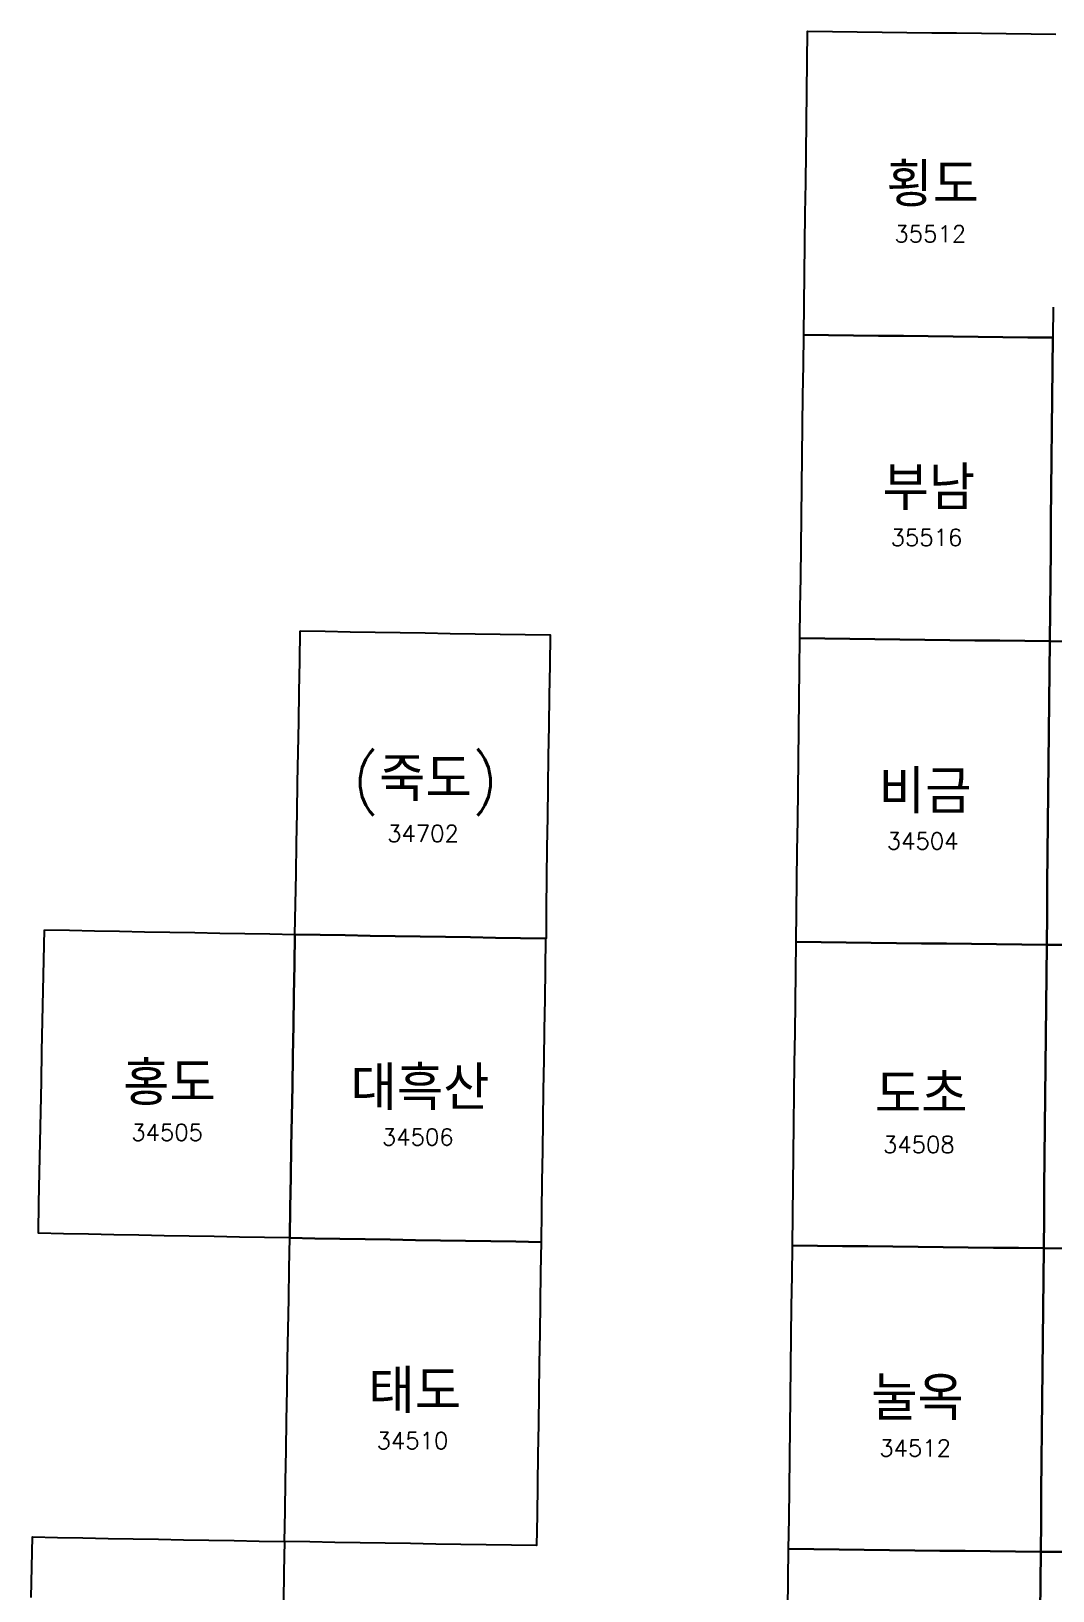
# Model space of a CAD drawing. Extents: x 14422 to 448761, y 61889 to 684321.
# Drawn here: x 15651 to 108989, y 180777 to 323286 of the extents above; entities that cross this region are included whole.
import ezdxf
from ezdxf.enums import TextEntityAlignment as Align

# ---------------------------------------------------------------- set-up
doc = ezdxf.new("R2010")
doc.units = 0
doc.header["$MEASUREMENT"] = 0
for name, color, linetype in [('G50', 7, 'CONTINUOUS'), ('N50000', 7, 'CONTINUOUS'), ('T50000', 250, 'CONTINUOUS')]:
    doc.layers.add(name, color=color, linetype=linetype)
doc.styles.add('GHS', font='romans.shx', dxfattribs={"bigfont": 'GHS.SHX'})

msp = doc.modelspace()

# ---------------------------------------------------------------- linework, layer by layer
at = {"layer": 'G50', "linetype": 'Continuous'}
for points in [[(109016.74, 298062.78), (108988.78, 295289.02), (106713.43, 295312.22), (104438.07, 295336), (102162.69, 295360.35), (99887.31, 295385.28), (97611.94, 295410.78), (95336.54, 295436.86), (93061.15, 295463.51), (90785.75, 295490.73), (88510.31, 295518.53), (86234.88, 295546.9), (86269.85, 298320.75), (86304.79, 301094.62), (86339.8, 303868.5), (86374.81, 306642.39), (86409.82, 309416.28), (86444.87, 312190.2), (86479.95, 314964.12), (86515.07, 317738.06), (86550.16, 320512), (86585.31, 323285.95), (88853.7, 323257.49), (91122.11, 323229.62), (93390.51, 323202.32), (95658.89, 323175.58), (97927.27, 323149.43), (100195.66, 323123.85), (102464.01, 323098.85), (104732.39, 323074.41), (107000.75, 323050.55), (109269.1, 323027.28)], [(110992.55, 267529.29), (108710.23, 267551.85), (108738.01, 270325.52), (108765.8, 273099.19), (108793.62, 275872.88), (108821.45, 278646.58), (108849.3, 281420.29), (108877.16, 284194.01), (108905.04, 286967.74), (108932.94, 289741.49), (108960.86, 292515.24), (108988.8, 295289.01)], [(110722.65, 239793.31), (108433.41, 239815.8), (108461.01, 242589.36), (108488.63, 245362.93), (108516.27, 248136.5), (108543.93, 250910.09), (108571.6, 253683.69), (108599.29, 256457.3), (108627, 259230.92), (108654.73, 262004.55), (108682.47, 264778.2), (108710.23, 267551.85), (110992.55, 267529.29)], [(110454.46, 212058.45), (108158.33, 212080.86), (108185.76, 214854.31), (108213.21, 217627.76), (108240.67, 220401.23), (108268.15, 223174.71), (108295.65, 225948.2), (108323.17, 228721.7), (108350.7, 231495.21), (108378.25, 234268.73), (108405.82, 237042.26), (108433.41, 239815.8), (110722.65, 239793.31)], [(110187.97, 184324.68), (107885.01, 184347.03), (107912.26, 187120.36), (107939.53, 189893.71), (107966.82, 192667.06), (107994.13, 195440.43), (108021.45, 198213.81), (108048.79, 200987.2), (108076.15, 203760.6), (108103.53, 206534.01), (108130.92, 209307.43), (108158.33, 212080.86), (110454.46, 212058.45)], [(15650.69, 180157.2), (15705.15, 182930.99), (15759.65, 185704.77), (18062.99, 185659.79), (20366.32, 185615.38), (22669.65, 185571.52), (24972.95, 185528.24), (27276.24, 185485.51), (29579.53, 185443.36), (31882.79, 185401.77), (34186.05, 185360.75), (36489.29, 185320.3), (38792.53, 185280.41), (38744.86, 182506.76), (38697.2, 179733.14)], [(84786.96, 179054.74), (84820.99, 181828.15), (84855.06, 184601.55), (87158.09, 184573.55), (89461.1, 184546.12), (91764.11, 184519.26), (94067.13, 184492.96), (96370.11, 184467.22), (98673.1, 184442.05), (100976.09, 184417.45), (103279.09, 184393.4), (105582.04, 184369.93), (107885.02, 184347.03), (107857.77, 181573.7), (107830.55, 178800.39)], [(107830.56, 178800.39), (107857.77, 181573.7), (107885.01, 184347.03), (110187.97, 184324.68), (112490.92, 184302.91), (114793.86, 184281.7), (117096.8, 184261.06), (119399.74, 184240.98), (121702.67, 184221.47), (124005.59, 184202.52), (126308.51, 184184.14), (128611.42, 184166.32), (130914.32, 184149.07), (130893.9, 181375.82), (130873.49, 178602.57)]]:
    msp.add_lwpolyline(points, dxfattribs=at)
for points in [[(86234.88, 295546.9), (88510.31, 295518.53), (90785.75, 295490.73), (93061.15, 295463.51), (95336.54, 295436.86), (97611.94, 295410.78), (99887.31, 295385.28), (102162.69, 295360.35), (104438.07, 295336), (106713.43, 295312.22), (108988.78, 295289.02), (108960.85, 292515.23), (108932.95, 289741.48), (108905.06, 286967.73), (108877.17, 284194.02), (108849.28, 281420.3), (108821.46, 278646.58), (108793.61, 275872.88), (108765.8, 273099.19), (108738.02, 270325.52), (108710.24, 267551.84), (106427.89, 267575), (104145.56, 267598.7), (101863.22, 267622.98), (99580.9, 267647.82), (97298.53, 267673.24), (95016.18, 267699.25), (92733.79, 267725.81), (90451.42, 267752.93), (88169.07, 267780.65), (85886.68, 267808.93), (85921.39, 270582.67), (85956.14, 273356.42), (85990.92, 276130.21), (86025.68, 278903.98), (86060.5, 281677.78), (86095.36, 284451.58), (86130.19, 287225.4), (86165.08, 289999.21), (86199.98, 292773.04)], [(40237.13, 268494.57), (42519.7, 268454.86), (44802.25, 268415.73), (47084.8, 268377.16), (49367.35, 268339.15), (51649.87, 268301.72), (53932.38, 268264.86), (56214.88, 268228.59), (58497.37, 268192.86), (60779.87, 268157.73), (63062.35, 268123.17), (63020.69, 265349.32), (62979.07, 262575.51), (62937.48, 259801.68), (62895.91, 257027.89), (62854.37, 254254.09), (62812.86, 251480.3), (62771.35, 248706.53), (62729.88, 245932.75), (62688.44, 243159.02), (62688.44, 240384.66), (60357.63, 240419.73), (58068.21, 240454.76), (55778.8, 240490.35), (53489.35, 240526.52), (48910.45, 240600.55), (46620.99, 240638.44), (44331.52, 240676.88), (42042.05, 240715.9), (39752.54, 240755.49), (39800.86, 243529.34), (39849.21, 246303.23), (39897.59, 249077.11), (39946.02, 251851.01), (39994.45, 254624.9), (40042.93, 257398.81), (40091.44, 260172.74), (40139.97, 262946.68), (40188.55, 265720.62)], [(85886.68, 267808.93), (88169.07, 267780.65), (90451.42, 267752.93), (92733.79, 267725.81), (95016.18, 267699.25), (97298.53, 267673.24), (99580.9, 267647.82), (101863.22, 267622.98), (104145.56, 267598.7), (106427.89, 267575), (108710.24, 267551.84), (108682.47, 264778.2), (108654.74, 262004.55), (108627, 259230.92), (108599.3, 256457.3), (108571.61, 253683.69), (108543.92, 250910.09), (108516.26, 248136.5), (108488.64, 245362.94), (108461.03, 242589.36), (108433.41, 239815.8), (106144.16, 239838.87), (103854.92, 239862.5), (101565.64, 239886.71), (99276.38, 239911.48), (96987.1, 239936.81), (94697.82, 239962.73), (92408.52, 239989.19), (90119.24, 240016.24), (87829.91, 240043.86), (85540.61, 240072.05), (85575.1, 242845.7), (85609.66, 245619.35), (85644.18, 248393), (85678.78, 251166.68), (85713.38, 253940.35), (85747.98, 256714.05), (85782.62, 259487.76), (85817.29, 262261.47), (85851.96, 265035.19)], [(16856.97, 241182.72), (19146.58, 241137.42), (21436.18, 241092.71), (23725.76, 241048.56), (26015.34, 241004.99), (28304.9, 240961.98), (30594.45, 240919.54), (32883.99, 240877.67), (35173.51, 240836.37), (37463.03, 240795.65), (39752.54, 240755.49), (39704.25, 237981.64), (39655.98, 235207.8), (39607.76, 232433.96), (39559.55, 229660.14), (39511.39, 226886.33), (39463.24, 224112.54), (39415.14, 221338.74), (39367.06, 218564.96), (39319.02, 215791.19), (39271, 213017.43), (36974.61, 213057.46), (34678.21, 213098.05), (32381.8, 213139.21), (30085.36, 213180.94), (27788.93, 213223.23), (25492.48, 213266.1), (23196.02, 213309.53), (20899.54, 213353.53), (18603.06, 213398.1), (16306.56, 213443.25), (16361.44, 216217.15), (16416.36, 218991.06), (16471.31, 221764.98), (16526.3, 224538.92), (16581.33, 227312.86), (16636.38, 230086.8), (16691.48, 232860.76), (16746.61, 235634.74), (16801.77, 238408.73)], [(39752.54, 240755.49), (42042.05, 240715.9), (44331.52, 240676.88), (46620.99, 240638.44), (48910.45, 240600.55), (51199.91, 240563.25), (53489.35, 240526.52), (55778.8, 240490.35), (58068.21, 240454.76), (60357.63, 240419.73), (62647.04, 240385.28), (62605.64, 237611.55), (62564.28, 234837.83), (62522.95, 232064.12), (62481.65, 229290.42), (62440.36, 226516.73), (62399.1, 223743.05), (62357.88, 220969.38), (62316.67, 218195.73), (62275.49, 215422.09), (62234.34, 212648.44), (59938.05, 212682.78), (57641.76, 212717.71), (55345.45, 212753.17), (53049.12, 212789.22), (50752.8, 212825.84), (48456.46, 212863.02), (46160.11, 212900.77), (43863.76, 212939.08), (41567.38, 212977.98), (39271, 213017.43), (39319.02, 215791.19), (39367.06, 218564.96), (39415.14, 221338.74), (39463.24, 224112.54), (39511.39, 226886.33), (39559.55, 229660.14), (39607.76, 232433.96), (39655.98, 235207.8), (39704.25, 237981.64)], [(85540.61, 240072.05), (87829.91, 240043.86), (90119.24, 240016.24), (92408.52, 239989.19), (94697.82, 239962.73), (96987.1, 239936.81), (99276.38, 239911.48), (101565.64, 239886.71), (103854.92, 239862.5), (106144.16, 239838.87), (108433.41, 239815.8), (108405.83, 237042.27), (108378.26, 234268.73), (108350.72, 231495.2), (108323.18, 228721.7), (108295.65, 225948.2), (108268.15, 223174.71), (108240.69, 220401.23), (108213.2, 217627.76), (108185.77, 214854.31), (108158.32, 212080.86), (105862.19, 212103.86), (103566.08, 212127.41), (101269.92, 212151.53), (98973.78, 212176.21), (96677.63, 212201.46), (94381.47, 212227.3), (92085.29, 212253.68), (89789.11, 212280.64), (87492.94, 212308.17), (85196.72, 212336.27), (85231.02, 215109.79), (85265.32, 217883.33), (85299.65, 220656.88), (85334.03, 223430.45), (85368.4, 226204.03), (85402.81, 228977.61), (85437.22, 231751.21), (85471.67, 234524.8), (85506.12, 237298.43)], [(39271, 213017.43), (41567.38, 212977.98), (43863.76, 212939.08), (46160.11, 212900.77), (48456.46, 212863.02), (50752.8, 212825.84), (53049.12, 212789.22), (55345.45, 212753.17), (57641.76, 212717.71), (59938.05, 212682.78), (62234.34, 212648.44), (62193.22, 209874.82), (62152.11, 207101.21), (62111.05, 204327.61), (62069.99, 201554.01), (62028.97, 198780.43), (61987.99, 196006.87), (61947.02, 193233.29), (61906.08, 190459.75), (61865.16, 187686.21), (61824.27, 184912.68), (59521.14, 184946.9), (57218.01, 184981.7), (54914.86, 185017.05), (52611.71, 185052.98), (50308.53, 185089.47), (48005.36, 185126.52), (45702.17, 185164.14), (43398.97, 185202.33), (41095.76, 185241.09), (38792.53, 185280.41), (38840.24, 188054.07), (38887.97, 190827.74), (38935.75, 193601.41), (38983.54, 196375.1), (39031.38, 199148.79), (39079.25, 201922.5), (39127.14, 204696.21), (39175.06, 207469.94), (39223.02, 210243.69)], [(85196.72, 212336.27), (87492.94, 212308.17), (89789.11, 212280.64), (92085.29, 212253.68), (94381.47, 212227.3), (96677.63, 212201.46), (98973.78, 212176.21), (101269.92, 212151.53), (103566.08, 212127.41), (105862.19, 212103.86), (108158.32, 212080.86), (108130.94, 209307.43), (108103.53, 206534.01), (108076.15, 203760.6), (108048.81, 200987.2), (108021.47, 198213.81), (107994.13, 195440.43), (107966.83, 192667.06), (107939.54, 189893.71), (107912.28, 187120.36), (107885.02, 184347.03), (105582.04, 184369.93), (103279.09, 184393.4), (100976.09, 184417.45), (98673.1, 184442.05), (96370.11, 184467.22), (94067.13, 184492.96), (91764.11, 184519.26), (89461.1, 184546.12), (87158.09, 184573.55), (84855.06, 184601.55), (84889.13, 187374.98), (84923.2, 190148.41), (84957.31, 192921.85), (84991.46, 195695.31), (85025.61, 198468.78), (85059.79, 201242.26), (85094.01, 204015.74), (85128.23, 206789.23), (85162.46, 209562.74)]]:
    msp.add_lwpolyline(points, close=True, dxfattribs=at)

# ---------------------------------------------------------------- texts
at = {"layer": 'N50000', "style": 'GHS'}
for s, p in [('35512', (94521.48, 304002.61)), ('34702', (48173.3, 249211.23)), ('34505', (24793.14, 221899.38)), ('34506', (47688.71, 221472.15)), ('34510', (47207.17, 193734.09))]:
    msp.add_text(s, height=1528.44, dxfattribs=at).set_placement(p)
at = {"layer": 'N50000', "color": 7, "style": 'GHS'}
for s, p in [('35516', (94171.06, 276263.56)), ('34504', (93822.85, 248525.59)), ('34508', (93476.78, 220788.71)), ('34512', (93132.89, 193052.93))]:
    msp.add_text(s, height=1528.44, dxfattribs=at).set_placement(p)
at = {"layer": 'T50000', "style": 'GHS'}
for s, p in [('횡도', (98013.58, 309453.91)), ('부남', (97663.16, 281714.86)), ('(죽도)', (51665.4, 254662.53)), ('비금', (97314.95, 253976.89)), ('홍도', (28285.24, 227350.68)), ('대흑산', (51180.81, 226923.45)), ('도초', (96968.88, 226240.01)), ('태도', (50699.27, 199185.39)), ('눌옥', (96624.99, 198504.23))]:
    msp.add_text(s, height=4000, dxfattribs=at).set_placement(p, align=Align.MIDDLE)

doc.saveas('drawing.dxf')
